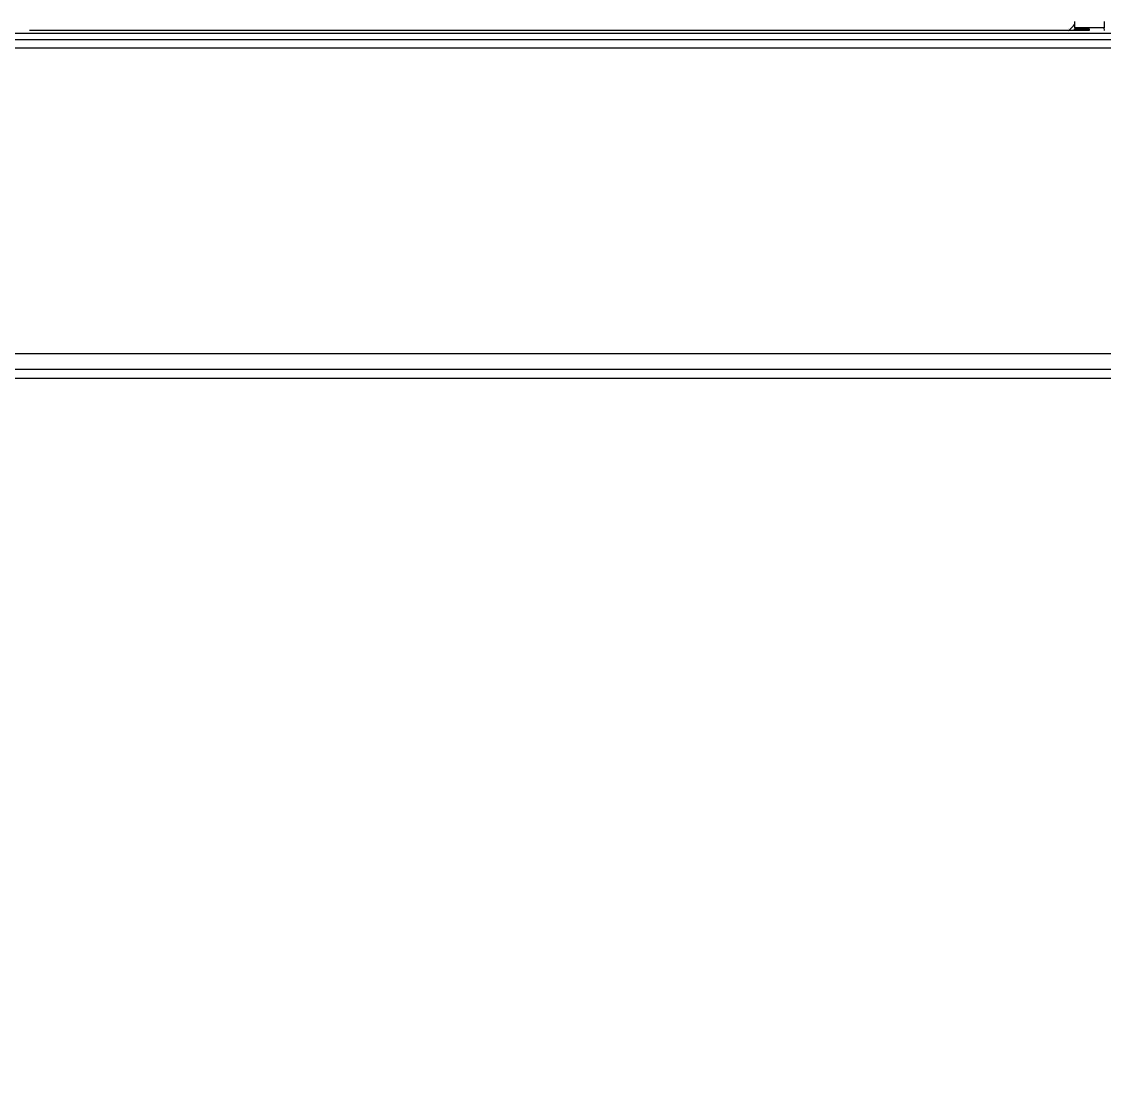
# Model space of a CAD drawing. Header units: millimetres. Extents: x -56261 to 196039, y 9480 to 100001.
# Drawn here: x 33602.3 to 33660.5, y 95680.4 to 95738.1 of the extents above; entities that cross this region are included whole.
import ezdxf

# ---------------------------------------------------------------- set-up
doc = ezdxf.new("R2010")
doc.units = ezdxf.units.MM
doc.set_wipeout_variables(frame=1)
doc.layers.add('SS-AIRCON', color=5, linetype='Continuous')
doc.layers.add('SS-TEXT', color=7, linetype='Continuous')

# ---------------------------------------------------------------- blocks, each defined once
blk = doc.blocks.new('I48T')
at = {"layer": 'SS-AIRCON', "color": 0, "linetype": 'Continuous'}
for p, q in [((-655.0008, 25.97448), (655.0014, 25.97448)), ((285.1893, 25.25284), (19.8106, 25.25284)), ((286.9214, 24.00741), (18.0786, 24.00741)), ((-637.5, 0), (637.5, 0)), ((599.9006, -0.68208), (-599.9007, -0.68208)), ((578.5326, -1.18017), (-578.5326, -1.18017)), ((41.1155, -1.40267), (41.1429, -1.59899)), ((41.1429, -1.59899), (43.457, -1.59899)), ((42.3336, -1.53206), (42.3156, -1.40267)), ((42.3156, -1.40267), (125.7155, -1.40267)), ((43.4661, -1.53379), (42.3336, -1.53206)), ((43.457, -1.59899), (43.4661, -1.53379)), ((43.9172, -1.52112), (43.9172, -1.52112))]:
    blk.add_line(p, q, dxfattribs=at)
for points in [[(41.1484, -2.09754), (41.1484, -2.07731, 0.0001541), (41.1485, -2.0567, 0.00014439), (41.1485, -2.03569, 0.00014304), (41.1484, -2.01434, 0.00015218), (41.1484, -1.99271, 0.00015822), (41.1484, -1.97086, 0.0001642), (41.1483, -1.94886, 0.00017036), (41.1482, -1.92678, 0.00017945), (41.1481, -1.9047, 0.00018837), (41.148, -1.88271, 0.00019981), (41.1479, -1.8609, 0.00021182), (41.1478, -1.83935, 0.00022691), (41.1476, -1.81818, 0.00024382), (41.1474, -1.79746, 0.00026489), (41.1472, -1.77733, 0.00028809), (41.147, -1.75785, 0.00031513), (41.1468, -1.73916, 0.00035238), (41.1466, -1.7213, 0.00040258), (41.1463, -1.70442, 0.00044594), (41.146, -1.68857, 0.00047766), (41.1457, -1.67387, 0.00060622), (41.1454, -1.66028, 0.00086141), (41.1451, -1.64787, 0.00083391), (41.1448, -1.63695, 0.0003737), (41.1445, -1.62772, 0.00150467), (41.1441, -1.61892, 0.00443652), (41.1435, -1.60933, 0.00433068), (41.1427, -1.59916, 0.00351719)], [(43.4569, -1.59916), (43.4566, -1.60208, 0.01340855), (43.4562, -1.60633, 0.006293), (43.4559, -1.61195, 0.00362099), (43.4556, -1.61892, 0.00245326), (43.4553, -1.62727, 0.00173841), (43.455, -1.63695, 0.00130948), (43.4547, -1.64798, 0.00101549), (43.4544, -1.66028, 0.0008233), (43.4541, -1.67384, 0.00067755), (43.4538, -1.68856, 0.00057309), (43.4535, -1.70442, 0.00049029), (43.4533, -1.7213, 0.00042765), (43.4531, -1.73915, 0.00037691), (43.4529, -1.75785, 0.00033681), (43.4527, -1.77733, 0.00030295), (43.4525, -1.79746, 0.00027424), (43.4523, -1.81816, 0.00025311), (43.4522, -1.83935, 0.00023661), (43.452, -1.86094, 0.00021577), (43.4519, -1.88271, 0.00019168), (43.4518, -1.90454, 0.00019466), (43.4517, -1.92678, 0.00021081), (43.4517, -1.9495, 0.00016074), (43.4516, -1.97086, 0.00007175), (43.4516, -1.99017, 0.00019809), (43.4516, -2.01434, 0.00031587), (43.4516, -2.05061, 0.00016031), (43.4516, -2.09754, 0.00008904)], [(43.4689, -1.40267), (43.4688, -1.41024, -0.00013847), (43.4687, -1.41765, -0.00014441), (43.4687, -1.4249, -0.00015119), (43.4686, -1.43198, -0.00015934), (43.4685, -1.43887, -0.0001686), (43.4684, -1.44556, -0.00017818), (43.4684, -1.45205, -0.00018944), (43.4683, -1.45833, -0.00020163), (43.4682, -1.46439, -0.00021608), (43.4681, -1.47021, -0.00023155), (43.468, -1.4758, -0.00025012), (43.4679, -1.48116, -0.00027008), (43.4678, -1.48626, -0.00029476), (43.4677, -1.49111, -0.00032195), (43.4676, -1.4957, -0.00035446), (43.4675, -1.50004, -0.00038885), (43.4674, -1.50412, -0.00043772), (43.4673, -1.50794, -0.00049874), (43.4672, -1.51149, -0.00055422), (43.4671, -1.51478, -0.00059124), (43.467, -1.5178, -0.00074303), (43.4669, -1.52058, -0.00103496), (43.4668, -1.52312, -0.00098821), (43.4667, -1.52535, -0.00044517), (43.4667, -1.52724, -0.00171218), (43.4665, -1.52911, -0.00459327), (43.4664, -1.5313, -0.00388621), (43.4662, -1.53375, -0.00286064)]]:
    blk.add_lwpolyline(points, format="xyb", dxfattribs=at)
blk.add_open_spline([(43.9555, -1.40267), (43.7614, -1.5389), (43.5885, -1.71141), (43.4518, -1.90514)], degree=3, dxfattribs=at)
blk = doc.blocks.new('A$C43DE16F2')
blk.add_wipeout([(0, 14550), (0, 0), (29100, 0), (29100, 14550)]).dxf.layer = 'SS-TEXT'
at = {"layer": 'SS-TEXT', "linetype": 'Continuous', "xscale": 1.577261091527505, "yscale": 1.577261091527505, "zscale": 1.577261091527505, "rotation": 180}
blk.add_blockref('I48T', (11081.92, 7128.46), dxfattribs=at)

msp = doc.modelspace()

# ---------------------------------------------------------------- block references
at = {"layer": 'SS-TEXT', "xscale": 0.4331186193392458, "yscale": 0.4331186193392458, "zscale": 0.4331186193392458}
msp.add_blockref('A$C43DE16F2', (28888.861, 92649.191), dxfattribs=at)

doc.saveas('drawing.dxf')
